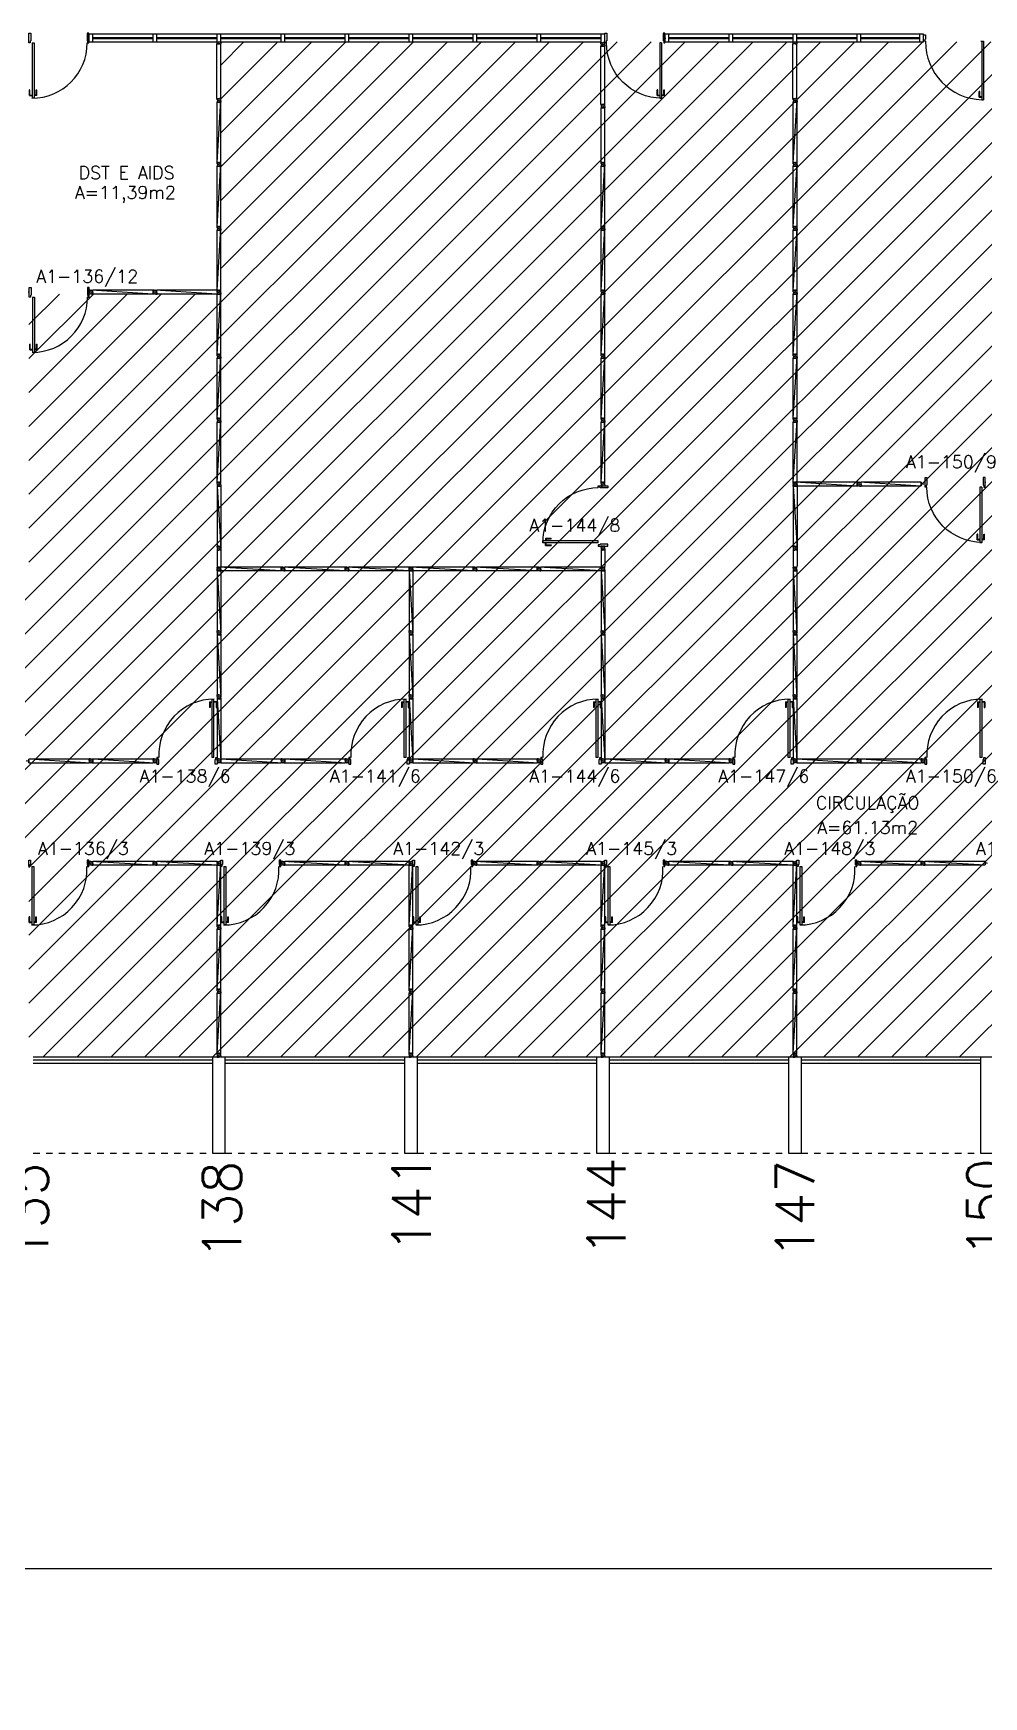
# Model space of a CAD drawing. Extents: x -31 to 207, y 425 to 518.
# Drawn here: x 117.39 to 132.24, y 427.33 to 453.33 of the extents above; entities that cross this region are included whole.
import ezdxf
from ezdxf.enums import TextEntityAlignment as Align

# ---------------------------------------------------------------- set-up
doc = ezdxf.new("R2010")
doc.units = 0
doc.header["$LTSCALE"] = 0.01
doc.header["$MEASUREMENT"] = 0
doc.header["$PDMODE"] = 34
doc.linetypes.add('HIDDEN2', pattern=[0.1875, 0.125, -0.0625])
doc.layers.get('0').update_dxf_attribs({"linetype": 'CONTINUOUS'})
doc.layers.get('DEFPOINTS').update_dxf_attribs({"linetype": 'CONTINUOUS'})
for name, color, linetype in [('AREA', 2, 'CONTINUOUS'), ('DIV', 2, 'CONTINUOUS'), ('ESQ', 1, 'CONTINUOUS'), ('ESTR', 3, 'CONTINUOUS'), ('HATCH VERMELHO', 10, 'CONTINUOUS'), ('NOPILAR1', 2, 'CONTINUOUS'), ('PROJ', 1, 'HIDDEN2'), ('TEXTO', 2, 'CONTINUOUS'), ('TEXTO-ENDEREÇO', 2, 'CONTINUOUS'), ('TEXTOCENTROCUSTO', 2, 'CONTINUOUS')]:
    doc.layers.add(name, color=color, linetype=linetype)
doc.styles.add('1', font='romans.shx')
doc.styles.add('NOPILAR', font='simplex.shx', dxfattribs={"height": 0.6})
doc.styles.add('UNB-100', font='simplex.shx', dxfattribs={"height": 0.2})
doc.styles.add('UNB-100-1', font='simplex.shx', dxfattribs={"height": 0.2})
doc.dimstyles.new('1-600', dxfattribs={"dimtxt": 1.1, "dimasz": 2.5, "dimexe": 2, "dimexo": 4, "dimgap": 0.2, "dimtad": 1, "dimdec": 0, "dimzin": 4, "dimdsep": 46, "dimlunit": 6, "dimtxsty": '1', "dimblk1": 'NONE', "dimblk2": 'NONE', "dimsah": 1, "dimcen": 0, "dimclrd": 2, "dimclre": 2, "dimclrt": 2, "dimadec": 0, "dimazin": 0, "dimtfac": 1, "dimtdec": 0, "dimtmove": 2, "dimatfit": 3, "dimldrblk": 'NONE', "dimfxl": 0, "dimtolj": 1, "dimtzin": 0, "dimarcsym": 0})

# ---------------------------------------------------------------- blocks, each defined once
blk = doc.blocks.new('PILAR-SLS')
blk.add_lwpolyline([(0.003, -72.501), (0.003, -74.001), (0.203, -74.001), (0.203, -72.501)], close=True)
blk = doc.blocks.new('PDV2D-SLS')
at = {"layer": 'DIV'}
for p, q in [((0.03, 0.05), (0.06, 0.05)), ((0.03, 0.035), (0.03, 0.05)), ((0.03, -0.035), (0.03, 0.035)), ((0.06, 0.05), (0.06, -0.02)), ((0.941, 0.05), (0.941, -0.02)), ((0.971, 0.05), (0.941, 0.05)), ((0.971, 0.035), (0.971, 0.05)), ((0.971, -0.035), (0.971, 0.035)), ((0.03, -0.05), (0.03, -0.035)), ((0.05, -0.05), (0.03, -0.05)), ((0.05, -0.02), (0.06, -0.02)), ((0.05, -0.02), (0.05, -0.05)), ((0.079, -0.05), (0.109, -0.05)), ((0.079, -0.05), (0.079, -0.965)), ((0.109, -0.05), (0.109, -0.965)), ((0.951, -0.02), (0.941, -0.02)), ((0.951, -0.02), (0.951, -0.05)), ((0.951, -0.05), (0.971, -0.05)), ((0.971, -0.05), (0.971, -0.035)), ((0.036, -0.925), (0.036, -0.835)), ((0.046, -0.835), (0.036, -0.835)), ((0.036, -0.925), (0.076, -0.925)), ((0.046, -0.915), (0.046, -0.835)), ((0.046, -0.915), (0.076, -0.915)), ((0.109, -0.965), (0.079, -0.965)), ((0.141, -0.915), (0.111, -0.915)), ((0.151, -0.925), (0.111, -0.925)), ((0.141, -0.915), (0.141, -0.835)), ((0.141, -0.835), (0.151, -0.835)), ((0.151, -0.925), (0.151, -0.835))]:
    blk.add_line(p, q, dxfattribs=at)
blk.add_arc((0.076, -0.1), 0.865, 270, 3.3214, dxfattribs=at)
blk = doc.blocks.new('DIVMT-SLS')
for p, q in [((-0.03, 0.03), (-0.03, 0.006)), ((-0.008, 0.03), (-0.03, 0.03)), ((-0.0185, 0.006), (-0.03, 0.006)), ((-0.0185, -0.006), (-0.0185, 0.006)), ((-0.008, 0.03), (-0.008, 0.02)), ((-0.008, 0.02), (0.008, 0.02)), ((-0.0051, 0), (0.0051, 0)), ((0.0051, 0), (-0.0051, 0)), ((-0.0051, 0), (0.0051, 0)), ((0.97, -0.03), (0, 0.03)), ((0, -0.0051), (0, 0.0051)), ((0, 0.0051), (0, -0.0051)), ((0.008, 0.03), (0.008, 0.02)), ((0.008, 0.03), (0.03, 0.03)), ((0.0205, 0.006), (0.03, 0.006)), ((0.0205, -0.006), (0.0205, 0.006)), ((0.0205, 0.006), (0.0205, -0.006)), ((0.0205, 0.006), (0.03, 0.006)), ((0.97, 0.03), (0.03, 0.03)), ((0.03, 0.006), (0.03, 0.03)), ((0.03, -0.03), (0.03, 0.03)), ((0.03, -0.005), (0.03, 0.005)), ((0.97, 0.03), (0.97, 0.009)), ((0.97, 0.009), (0.97, 0.027)), ((0.9795, 0.006), (0.97, 0.006)), ((0.97, -0.005), (0.97, 0.005)), ((0.9795, 0.006), (0.9795, -0.006)), ((1.0051, 0), (0.9949, 0)), ((1, 0.0051), (1, -0.0051)), ((-0.0185, -0.006), (-0.03, -0.006)), ((-0.03, -0.03), (-0.03, -0.006)), ((-0.008, -0.03), (-0.03, -0.03)), ((-0.008, -0.03), (-0.008, -0.02)), ((-0.008, -0.02), (0.008, -0.02)), ((0.008, -0.03), (0.008, -0.02)), ((0.008, -0.03), (0.03, -0.03)), ((0.0205, -0.006), (0.03, -0.006)), ((0.0205, -0.006), (0.03, -0.006)), ((0.03, -0.006), (0.03, -0.03)), ((0.97, -0.03), (0.03, -0.03)), ((0.9795, -0.006), (0.97, -0.006)), ((0.97, -0.009), (0.97, -0.027))]:
    blk.add_line(p, q)
blk = doc.blocks.new('A$C40560D69')
at = {"layer": 'DIV'}
for p, q in [((0, 0.038), (0, 0.06)), ((0.024, 0.06), (0, 0.06)), ((0, 0.038), (0.01, 0.038)), ((0, 0.022), (0, 0)), ((0, 0.022), (0.01, 0.022)), ((0, 0), (0.024, 0)), ((0.01, 0.022), (0.01, 0.038)), ((0.024, 0.051), (0.024, 0.06)), ((0.024, 0.051), (0.024, 0.06)), ((0.024, 0.051), (0.036, 0.051)), ((0.036, 0.051), (0.024, 0.051)), ((0.036, 0.012), (0.024, 0.012)), ((0.024, 0.012), (0.024, 0)), ((0.025, 0.03), (0.035, 0.03)), ((0.035, 0.03), (0.025, 0.03)), ((0.03, 0.025), (0.03, 0.035)), ((0.03, 0.035), (0.03, 0.025)), ((0.03, 0.025), (0.03, 0.035)), ((0.036, 0.051), (0.036, 0.06)), ((0.036, 0.051), (0.036, 0.06)), ((0.036, 0.06), (0.06, 0.06)), ((0.036, 0.012), (0.036, 0)), ((0.06, 0), (0.036, 0)), ((0.05, 0.022), (0.05, 0.038)), ((0.06, 0.038), (0.05, 0.038)), ((0.06, 0.022), (0.05, 0.022)), ((0.06, 0.038), (0.06, 0.06)), ((0.06, 0.022), (0.06, 0))]:
    blk.add_line(p, q, dxfattribs=at)
blk = doc.blocks.new('PDV1D-SLS')
at = {"layer": 'DIV'}
for p, q in [((0, 0), (-0.012, 0)), ((0, 0.06), (0, 0.075)), ((0, 0.075), (0.03, 0.075)), ((0, -0.06), (0, 0.06)), ((0.03, 0.075), (0.03, -0.045)), ((0.91, 0.075), (0.91, -0.045)), ((0.94, 0.075), (0.91, 0.075)), ((0.94, 0.06), (0.94, 0.075)), ((0.94, -0.06), (0.94, 0.06)), ((0, -0.075), (0, -0.06)), ((0.02, -0.075), (0, -0.075)), ((0.02, -0.045), (0.03, -0.045)), ((0.02, -0.045), (0.02, -0.075)), ((0.052, -0.075), (0.052, -0.94)), ((0.052, -0.075), (0.082, -0.075)), ((0.082, -0.075), (0.082, -0.94)), ((0.92, -0.045), (0.91, -0.045)), ((0.92, -0.045), (0.92, -0.075)), ((0.92, -0.075), (0.94, -0.075)), ((0.94, -0.075), (0.94, -0.06)), ((0.019, -0.81), (0.009, -0.81)), ((0.009, -0.9), (0.009, -0.81)), ((0.009, -0.9), (0.049, -0.9)), ((0.019, -0.89), (0.019, -0.81)), ((0.019, -0.89), (0.049, -0.89)), ((0.082, -0.94), (0.052, -0.94)), ((0.114, -0.89), (0.084, -0.89)), ((0.124, -0.9), (0.084, -0.9)), ((0.114, -0.81), (0.124, -0.81)), ((0.114, -0.89), (0.114, -0.81)), ((0.124, -0.9), (0.124, -0.81))]:
    blk.add_line(p, q, dxfattribs=at)
blk.add_arc((0.048, -0.075), 0.865, 270, 0, dxfattribs=at)
blk = doc.blocks.new('MTINI-SLS')
for p, q in [((-0.005, 0), (0.005, 0)), ((0, 0.001), (0, 0.02)), ((0.008, 0.02), (0, 0.02)), ((0, -0.005), (0, 0.005)), ((0, -0.02), (0, 0.001)), ((0.008, 0.03), (0.03, 0.03)), ((0.008, 0.03), (0.008, 0.02)), ((0.02, 0.006), (0.02, -0.006)), ((0.02, 0.006), (0.03, 0.006)), ((0.02, -0.004), (0.02, 0.004)), ((0.023, 0.006), (0.03, 0.006)), ((0.03, 0.006), (0.03, 0.03)), ((0, -0.02), (0.008, -0.02)), ((0.008, -0.03), (0.008, -0.02)), ((0.008, -0.03), (0.03, -0.03)), ((0.02, -0.006), (0.03, -0.006)), ((0.023, -0.006), (0.03, -0.006)), ((0.03, -0.006), (0.03, -0.03))]:
    blk.add_line(p, q)
blk = doc.blocks.new('PDV1E-SLS')
at = {"layer": 'DIV'}
for p, q in [((-0.9, 0.1), (-0.9, 0)), ((-0.9, 0.1), (-0.9, 0.1)), ((-0.9, 0.1), (-0.9, 0.1)), ((-0.9, -0.1), (-0.9, 0.1)), ((0, -0.1), (0, 0.1)), ((0, 0.1), (0, 0.1)), ((0, 0.1), (0, 0.1)), ((0, 0.1), (0, 0)), ((0, 0), (0, 0)), ((-0.9, 0), (-0.9, -0.1)), ((-0.9, 0), (-0.9, 0)), ((-0.9, -0.1), (-0.9, -0.1)), ((-0.9, -0.1), (-0.9, -0.1)), ((-0.1, -0.1), (-0.1, -0.9)), ((-0.1, -0.1), (-0.1, -0.9)), ((-0.1, -0.1), (-0.1, -0.1)), ((-0.1, -0.8), (-0.1, -0.8)), ((-0.1, -0.9), (-0.1, -0.8)), ((-0.1, -0.9), (-0.1, -0.8)), ((-0.1, -0.9), (-0.1, -0.9)), ((-0.1, -0.9), (-0.1, -0.9)), ((-0.1, -0.9), (-0.1, -0.9)), ((0, 0), (0, 0)), ((0, 0), (0, -0.1)), ((0, -0.1), (0, -0.1)), ((0, -0.1), (0, -0.1)), ((0, -0.8), (0, -0.8)), ((0, -0.9), (0, -0.8)), ((0, -0.9), (0, -0.8)), ((0, -0.9), (0, -0.9)), ((0, -0.9), (0, -0.9))]:
    blk.add_line(p, q, dxfattribs=at)
blk.add_arc((0, -0.1), 0.865, 180, 270, dxfattribs=at)
blk = doc.blocks.new('*D42')
at = {"color": 2, "linetype": 'ByBlock'}
for p, q in [((60.19, 431.827), (60.19, 427.327)), ((150.29, 431.827), (150.29, 427.327)), ((150.29, 429.327), (60.19, 429.327))]:
    blk.add_line(p, q, dxfattribs=at)
at = {"layer": 'DEFPOINTS', "color": 0, "linetype": 'ByBlock'}
for p in [(60.19, 435.827), (150.29, 435.827), (60.19, 429.327)]:
    blk.add_point(p, dxfattribs=at)
at = {"color": 2, "linetype": 'ByBlock', "insert": (105.24, 430.26), "char_height": 1.1, "attachment_point": 5, "style": '1'}
blk.add_mtext('\\A1;Biologia', dxfattribs=at)
blk = doc.blocks.new('_NONE')
at = {"color": 0, "linetype": 'ByBlock'}
blk.add_circle((0, 0), 0.25, dxfattribs=at)

msp = doc.modelspace()

# ---------------------------------------------------------------- hatches: boundary and pattern name
at = {"layer": 'HATCH VERMELHO'}
h = msp.add_hatch(dxfattribs=at)
h.set_pattern_fill('ANSI31', color=256, scale=3, style=0)
h.paths.add_polyline_path([(114.324, 444.928), (117.32, 444.928), (117.322, 449.254), (120.322, 449.254), (120.319, 453.197), (141.259, 453.198), (141.259, 444.928), (150.26, 444.928), (150.26, 437.327), (117.32, 437.327), (117.32, 440.387), (114.32, 440.384)])

# ---------------------------------------------------------------- linework, layer by layer
at = {"layer": 'DIV'}
for p, q in [((118.319, 453.317), (118.259, 453.317)), ((118.259, 453.317), (118.259, 453.198)), ((118.319, 453.317), (118.259, 453.317)), ((118.259, 453.317), (118.259, 453.198)), ((118.319, 453.197), (118.319, 453.317)), ((118.319, 453.197), (118.319, 453.317)), ((119.259, 453.317), (118.32, 453.317)), ((119.319, 453.317), (119.259, 453.317)), ((119.259, 453.317), (119.259, 453.198)), ((119.319, 453.317), (119.259, 453.317)), ((119.259, 453.317), (119.259, 453.198)), ((119.319, 453.197), (119.319, 453.317)), ((119.319, 453.197), (119.319, 453.317)), ((120.259, 453.317), (119.32, 453.317)), ((120.319, 453.317), (120.259, 453.317)), ((120.259, 453.317), (120.259, 453.198)), ((120.319, 453.317), (120.259, 453.317)), ((120.259, 453.317), (120.259, 453.198)), ((120.319, 453.197), (120.319, 453.317)), ((120.319, 453.197), (120.319, 453.317)), ((121.259, 453.317), (120.32, 453.317)), ((121.319, 453.317), (121.259, 453.317)), ((121.259, 453.317), (121.259, 453.198)), ((121.319, 453.317), (121.259, 453.317)), ((121.259, 453.317), (121.259, 453.198)), ((121.319, 453.197), (121.319, 453.317)), ((121.319, 453.197), (121.319, 453.317)), ((122.259, 453.317), (121.32, 453.317)), ((122.319, 453.317), (122.259, 453.317)), ((122.259, 453.317), (122.259, 453.198)), ((122.319, 453.317), (122.259, 453.317)), ((122.259, 453.317), (122.259, 453.198)), ((122.319, 453.197), (122.319, 453.317)), ((122.319, 453.197), (122.319, 453.317)), ((123.259, 453.317), (122.32, 453.317)), ((123.319, 453.317), (123.259, 453.317)), ((123.259, 453.317), (123.259, 453.198)), ((123.319, 453.317), (123.259, 453.317)), ((123.259, 453.317), (123.259, 453.198)), ((123.319, 453.197), (123.319, 453.317)), ((123.319, 453.197), (123.319, 453.317)), ((124.259, 453.317), (123.32, 453.317)), ((124.319, 453.317), (124.259, 453.317)), ((124.259, 453.317), (124.259, 453.198)), ((124.319, 453.317), (124.259, 453.317)), ((124.259, 453.317), (124.259, 453.198)), ((124.319, 453.197), (124.319, 453.317)), ((124.319, 453.197), (124.319, 453.317)), ((125.259, 453.317), (124.32, 453.317)), ((125.319, 453.317), (125.259, 453.317)), ((125.259, 453.317), (125.259, 453.198)), ((125.319, 453.317), (125.259, 453.317)), ((125.259, 453.317), (125.259, 453.198)), ((125.319, 453.197), (125.319, 453.317)), ((125.319, 453.197), (125.319, 453.317)), ((126.259, 453.317), (125.32, 453.317)), ((126.319, 453.317), (126.259, 453.317)), ((126.259, 453.317), (126.259, 453.198)), ((126.319, 453.317), (126.259, 453.317)), ((126.259, 453.317), (126.259, 453.198)), ((126.319, 453.197), (126.319, 453.317)), ((126.319, 453.197), (126.319, 453.317)), ((127.319, 453.317), (127.259, 453.317)), ((127.259, 453.317), (127.259, 453.198)), ((127.319, 453.317), (127.259, 453.317)), ((127.259, 453.317), (127.259, 453.198)), ((127.319, 453.197), (127.319, 453.317)), ((127.319, 453.197), (127.319, 453.317)), ((128.259, 453.317), (127.32, 453.317)), ((128.319, 453.317), (128.259, 453.317)), ((128.259, 453.317), (128.259, 453.198)), ((128.319, 453.317), (128.259, 453.317)), ((128.259, 453.317), (128.259, 453.198)), ((128.319, 453.197), (128.319, 453.317)), ((128.319, 453.197), (128.319, 453.317)), ((129.259, 453.317), (128.32, 453.317)), ((129.319, 453.317), (129.259, 453.317)), ((129.259, 453.317), (129.259, 453.198)), ((129.319, 453.317), (129.259, 453.317)), ((129.259, 453.317), (129.259, 453.198)), ((129.319, 453.197), (129.319, 453.317)), ((129.319, 453.197), (129.319, 453.317)), ((130.259, 453.317), (129.32, 453.317)), ((130.319, 453.317), (130.259, 453.317)), ((130.259, 453.317), (130.259, 453.198)), ((130.319, 453.317), (130.259, 453.317)), ((130.259, 453.317), (130.259, 453.198)), ((130.319, 453.197), (130.319, 453.317)), ((130.319, 453.197), (130.319, 453.317)), ((131.238, 453.317), (130.32, 453.317)), ((131.298, 453.317), (131.238, 453.317)), ((131.238, 453.317), (131.238, 453.198)), ((131.298, 453.317), (131.238, 453.317)), ((131.238, 453.317), (131.238, 453.198)), ((131.298, 453.197), (131.298, 453.317)), ((131.298, 453.197), (131.298, 453.317)), ((131.298, 453.293), (131.298, 453.308)), ((131.298, 453.308), (131.328, 453.308)), ((131.298, 453.223), (131.298, 453.293)), ((131.328, 453.308), (131.328, 453.238)), ((118.259, 453.197), (118.319, 453.197)), ((118.259, 453.197), (118.319, 453.197)), ((118.259, 453.197), (118.319, 453.197)), ((118.319, 453.251), (119.259, 453.251)), ((118.319, 453.197), (119.259, 453.197)), ((119.259, 453.263), (118.32, 453.263)), ((119.259, 453.197), (119.319, 453.197)), ((119.259, 453.197), (119.319, 453.197)), ((119.259, 453.197), (119.319, 453.197)), ((119.319, 453.251), (120.259, 453.251)), ((119.319, 453.197), (120.259, 453.197)), ((120.259, 453.263), (119.32, 453.263)), ((120.259, 453.197), (120.319, 453.197)), ((120.259, 453.197), (120.319, 453.197)), ((120.259, 453.197), (120.319, 453.197)), ((120.259, 453.167), (120.319, 453.167)), ((120.259, 452.314), (120.259, 453.167)), ((120.283, 453.177), (120.283, 453.167)), ((120.295, 453.177), (120.283, 453.177)), ((120.284, 453.167), (120.294, 453.167)), ((120.295, 453.177), (120.295, 453.167)), ((120.319, 453.251), (121.259, 453.251)), ((120.319, 453.197), (121.259, 453.197)), ((120.319, 452.314), (120.319, 453.167)), ((121.259, 453.263), (120.32, 453.263)), ((121.259, 453.197), (121.319, 453.197)), ((121.259, 453.197), (121.319, 453.197)), ((121.259, 453.197), (121.319, 453.197)), ((121.319, 453.251), (122.259, 453.251)), ((121.319, 453.197), (122.259, 453.197)), ((122.259, 453.263), (121.32, 453.263)), ((122.259, 453.197), (122.319, 453.197)), ((122.259, 453.197), (122.319, 453.197)), ((122.259, 453.197), (122.319, 453.197)), ((122.319, 453.251), (123.259, 453.251)), ((122.319, 453.197), (123.259, 453.197)), ((123.259, 453.263), (122.32, 453.263)), ((123.259, 453.197), (123.319, 453.197)), ((123.259, 453.197), (123.319, 453.197)), ((123.259, 453.197), (123.319, 453.197)), ((123.319, 453.251), (124.259, 453.251)), ((123.319, 453.197), (124.259, 453.197)), ((124.259, 453.263), (123.32, 453.263)), ((124.259, 453.197), (124.319, 453.197)), ((124.259, 453.197), (124.319, 453.197)), ((124.259, 453.197), (124.319, 453.197)), ((124.319, 453.251), (125.259, 453.251)), ((124.319, 453.197), (125.259, 453.197)), ((125.259, 453.263), (124.32, 453.263)), ((125.259, 453.197), (125.319, 453.197)), ((125.259, 453.197), (125.319, 453.197)), ((125.259, 453.197), (125.319, 453.197)), ((125.319, 453.251), (126.259, 453.251)), ((125.319, 453.197), (126.259, 453.197)), ((126.259, 453.263), (125.32, 453.263)), ((126.256, 453.131), (126.316, 453.131)), ((126.257, 453.161), (126.317, 453.161)), ((126.257, 453.161), (126.317, 453.161)), ((126.257, 453.161), (126.317, 453.161)), ((126.259, 453.189), (126.283, 453.189)), ((126.259, 453.167), (126.259, 453.189)), ((126.259, 453.167), (126.269, 453.167)), ((126.259, 453.151), (126.259, 453.129)), ((126.259, 453.151), (126.269, 453.151)), ((126.259, 453.129), (126.319, 453.129)), ((126.283, 453.129), (126.259, 453.129)), ((126.259, 452.225), (126.259, 453.129)), ((126.269, 453.167), (126.269, 453.151)), ((126.28, 453.141), (126.28, 453.131)), ((126.292, 453.141), (126.28, 453.141)), ((126.281, 453.131), (126.291, 453.131)), ((126.283, 453.178), (126.283, 453.189)), ((126.283, 453.178), (126.295, 453.178)), ((126.283, 453.139), (126.283, 453.129)), ((126.295, 453.139), (126.283, 453.139)), ((126.283, 453.139), (126.283, 453.129)), ((126.283, 453.139), (126.295, 453.139)), ((126.295, 453.159), (126.284, 453.159)), ((126.284, 453.159), (126.295, 453.159)), ((126.284, 453.129), (126.294, 453.129)), ((126.289, 453.165), (126.289, 453.154)), ((126.289, 453.154), (126.289, 453.165)), ((126.289, 453.165), (126.289, 453.154)), ((126.292, 453.141), (126.292, 453.131)), ((126.319, 453.189), (126.295, 453.189)), ((126.295, 453.178), (126.295, 453.189)), ((126.295, 453.139), (126.295, 453.129)), ((126.295, 453.139), (126.295, 453.129)), ((126.295, 453.129), (126.319, 453.129)), ((126.309, 453.167), (126.309, 453.151)), ((126.319, 453.167), (126.309, 453.167)), ((126.319, 453.151), (126.309, 453.151)), ((126.319, 453.167), (126.319, 453.189)), ((126.319, 453.151), (126.319, 453.129)), ((126.319, 452.225), (126.319, 453.129)), ((127.259, 453.197), (127.319, 453.197)), ((127.259, 453.197), (127.319, 453.197)), ((127.259, 453.197), (127.319, 453.197)), ((127.319, 453.251), (128.259, 453.251)), ((127.319, 453.197), (128.259, 453.197)), ((128.259, 453.263), (127.32, 453.263)), ((128.259, 453.197), (128.319, 453.197)), ((128.259, 453.197), (128.319, 453.197)), ((128.259, 453.197), (128.319, 453.197)), ((128.319, 453.251), (129.259, 453.251)), ((128.319, 453.197), (129.259, 453.197)), ((129.259, 453.263), (128.32, 453.263)), ((129.259, 453.197), (129.319, 453.197)), ((129.259, 453.197), (129.319, 453.197)), ((129.259, 453.197), (129.319, 453.197)), ((129.259, 452.314), (129.259, 453.167)), ((129.319, 453.251), (130.259, 453.251)), ((129.319, 453.197), (130.259, 453.197)), ((129.319, 452.314), (129.319, 453.167)), ((130.259, 453.263), (129.32, 453.263)), ((130.259, 453.197), (130.319, 453.197)), ((130.259, 453.197), (130.319, 453.197)), ((130.259, 453.197), (130.319, 453.197)), ((130.319, 453.251), (131.238, 453.251)), ((130.319, 453.197), (131.238, 453.197)), ((131.238, 453.263), (130.32, 453.263)), ((131.238, 453.197), (131.298, 453.197)), ((131.238, 453.197), (131.298, 453.197)), ((131.238, 453.197), (131.298, 453.197)), ((131.298, 453.208), (131.298, 453.223)), ((131.318, 453.208), (131.298, 453.208)), ((131.318, 453.238), (131.318, 453.208)), ((131.318, 453.238), (131.328, 453.238)), ((132.192, 453.207), (132.238, 453.207)), ((132.208, 453.207), (132.208, 452.293)), ((132.238, 453.207), (132.238, 452.293)), ((132.176, 452.423), (132.166, 452.423)), ((132.166, 452.333), (132.166, 452.423)), ((132.166, 452.333), (132.206, 452.333)), ((132.176, 452.343), (132.176, 452.423)), ((132.176, 452.343), (132.206, 452.343)), ((132.208, 452.293), (132.238, 452.293)), ((126.262, 452.225), (126.286, 452.225)), ((126.262, 452.203), (126.262, 452.225)), ((126.262, 452.203), (126.272, 452.203)), ((126.262, 452.187), (126.262, 452.165)), ((126.262, 452.187), (126.272, 452.187)), ((126.262, 452.165), (126.322, 452.165)), ((126.286, 452.165), (126.262, 452.165)), ((126.262, 451.314), (126.262, 452.165)), ((126.272, 452.203), (126.272, 452.187)), ((126.286, 452.214), (126.286, 452.225)), ((126.286, 452.214), (126.298, 452.214)), ((126.286, 452.175), (126.286, 452.165)), ((126.298, 452.175), (126.286, 452.175)), ((126.286, 452.175), (126.286, 452.165)), ((126.286, 452.175), (126.298, 452.175)), ((126.297, 452.195), (126.287, 452.195)), ((126.287, 452.195), (126.297, 452.195)), ((126.287, 452.165), (126.297, 452.165)), ((126.292, 452.2), (126.292, 452.19)), ((126.292, 452.19), (126.292, 452.2)), ((126.292, 452.2), (126.292, 452.19)), ((126.322, 452.225), (126.298, 452.225)), ((126.298, 452.214), (126.298, 452.225)), ((126.298, 452.175), (126.298, 452.165)), ((126.298, 452.175), (126.298, 452.165)), ((126.298, 452.165), (126.322, 452.165)), ((126.312, 452.203), (126.312, 452.187)), ((126.322, 452.203), (126.312, 452.203)), ((126.322, 452.187), (126.312, 452.187)), ((126.322, 452.203), (126.322, 452.225)), ((126.322, 452.187), (126.322, 452.165)), ((126.322, 451.314), (126.322, 452.165)), ((126.283, 451.314), (126.265, 451.314)), ((126.286, 451.304), (126.286, 451.314)), ((126.298, 451.304), (126.286, 451.304)), ((126.287, 451.314), (126.297, 451.314)), ((126.297, 451.284), (126.287, 451.284)), ((126.292, 451.279), (126.292, 451.289)), ((126.298, 451.304), (126.298, 451.314)), ((126.322, 451.314), (126.301, 451.314)), ((126.301, 451.314), (126.319, 451.314)), ((120.284, 446.314), (120.26, 446.314)), ((120.26, 446.292), (120.26, 446.314)), ((120.26, 446.314), (120.32, 446.314)), ((120.26, 446.314), (120.32, 446.314)), ((120.26, 446.292), (120.27, 446.292)), ((120.26, 446.276), (120.27, 446.276)), ((120.26, 446.276), (120.26, 446.254)), ((120.26, 446.254), (120.284, 446.254)), ((120.281, 446.314), (120.263, 446.314)), ((120.27, 446.276), (120.27, 446.292)), ((120.284, 446.304), (120.284, 446.314)), ((120.284, 446.304), (120.284, 446.314)), ((120.284, 446.304), (120.284, 446.314)), ((120.284, 446.304), (120.296, 446.304)), ((120.296, 446.304), (120.284, 446.304)), ((120.296, 446.304), (120.284, 446.304)), ((120.284, 446.284), (120.295, 446.284)), ((120.295, 446.284), (120.284, 446.284)), ((120.295, 446.284), (120.284, 446.284)), ((120.284, 446.265), (120.284, 446.254)), ((120.284, 446.265), (120.296, 446.265)), ((120.285, 446.314), (120.295, 446.314)), ((120.285, 446.314), (120.295, 446.314)), ((120.29, 446.279), (120.29, 446.289)), ((120.29, 446.289), (120.29, 446.279)), ((120.29, 446.279), (120.29, 446.289)), ((120.29, 446.279), (120.29, 446.289)), ((120.296, 446.314), (120.32, 446.314)), ((120.296, 446.304), (120.296, 446.314)), ((120.296, 446.304), (120.296, 446.314)), ((120.296, 446.304), (120.296, 446.314)), ((120.296, 446.265), (120.296, 446.254)), ((120.32, 446.254), (120.296, 446.254)), ((120.32, 446.314), (120.299, 446.314)), ((120.299, 446.314), (120.317, 446.314)), ((120.32, 446.292), (120.31, 446.292)), ((120.31, 446.276), (120.31, 446.292)), ((120.32, 446.276), (120.31, 446.276)), ((120.32, 446.292), (120.32, 446.314)), ((120.32, 446.276), (120.32, 446.254)), ((126.284, 446.314), (126.26, 446.314)), ((126.26, 446.292), (126.26, 446.314)), ((126.26, 446.314), (126.32, 446.314)), ((126.26, 446.314), (126.32, 446.314)), ((126.26, 446.292), (126.27, 446.292)), ((126.26, 446.276), (126.27, 446.276)), ((126.26, 446.276), (126.26, 446.254)), ((126.26, 446.254), (126.284, 446.254)), ((126.281, 446.314), (126.263, 446.314)), ((126.27, 446.276), (126.27, 446.292)), ((126.284, 446.304), (126.284, 446.314)), ((126.284, 446.304), (126.284, 446.314)), ((126.284, 446.304), (126.284, 446.314)), ((126.284, 446.304), (126.296, 446.304)), ((126.296, 446.304), (126.284, 446.304)), ((126.296, 446.304), (126.284, 446.304)), ((126.284, 446.284), (126.295, 446.284)), ((126.295, 446.284), (126.284, 446.284)), ((126.295, 446.284), (126.284, 446.284)), ((126.284, 446.265), (126.284, 446.254)), ((126.284, 446.265), (126.296, 446.265)), ((126.285, 446.314), (126.295, 446.314)), ((126.285, 446.314), (126.295, 446.314)), ((126.29, 446.279), (126.29, 446.289)), ((126.29, 446.289), (126.29, 446.279)), ((126.29, 446.279), (126.29, 446.289)), ((126.29, 446.279), (126.29, 446.289)), ((126.296, 446.314), (126.32, 446.314)), ((126.296, 446.304), (126.296, 446.314)), ((126.296, 446.304), (126.296, 446.314)), ((126.296, 446.304), (126.296, 446.314)), ((126.296, 446.265), (126.296, 446.254)), ((126.32, 446.254), (126.296, 446.254)), ((126.32, 446.314), (126.299, 446.314)), ((126.299, 446.314), (126.317, 446.314)), ((126.32, 446.292), (126.31, 446.292)), ((126.31, 446.276), (126.31, 446.292)), ((126.32, 446.276), (126.31, 446.276)), ((126.32, 446.292), (126.32, 446.314)), ((126.32, 446.276), (126.32, 446.254)), ((129.284, 446.314), (129.26, 446.314)), ((129.26, 446.292), (129.26, 446.314)), ((129.26, 446.314), (129.32, 446.314)), ((129.26, 446.314), (129.32, 446.314)), ((129.26, 446.292), (129.27, 446.292)), ((129.26, 446.276), (129.27, 446.276)), ((129.26, 446.276), (129.26, 446.254)), ((129.26, 446.254), (129.284, 446.254)), ((129.281, 446.314), (129.263, 446.314)), ((129.27, 446.276), (129.27, 446.292)), ((129.284, 446.304), (129.284, 446.314)), ((129.284, 446.304), (129.284, 446.314)), ((129.284, 446.304), (129.284, 446.314)), ((129.284, 446.304), (129.296, 446.304)), ((129.296, 446.304), (129.284, 446.304)), ((129.296, 446.304), (129.284, 446.304)), ((129.284, 446.284), (129.295, 446.284)), ((129.295, 446.284), (129.284, 446.284)), ((129.295, 446.284), (129.284, 446.284)), ((129.284, 446.265), (129.284, 446.254)), ((129.284, 446.265), (129.296, 446.265)), ((129.285, 446.314), (129.295, 446.314)), ((129.285, 446.314), (129.295, 446.314)), ((129.29, 446.279), (129.29, 446.289)), ((129.29, 446.289), (129.29, 446.279)), ((129.29, 446.279), (129.29, 446.289)), ((129.29, 446.279), (129.29, 446.289)), ((129.296, 446.314), (129.32, 446.314)), ((129.296, 446.304), (129.296, 446.314)), ((129.296, 446.304), (129.296, 446.314)), ((129.296, 446.304), (129.296, 446.314)), ((129.296, 446.265), (129.296, 446.254)), ((129.32, 446.254), (129.296, 446.254)), ((129.32, 446.314), (129.299, 446.314)), ((129.299, 446.314), (129.317, 446.314)), ((129.32, 446.292), (129.31, 446.292)), ((129.31, 446.276), (129.31, 446.292)), ((129.32, 446.276), (129.31, 446.276)), ((129.32, 446.292), (129.32, 446.314)), ((129.32, 446.276), (129.32, 446.254)), ((120.262, 445.256), (120.262, 444.994)), ((120.322, 445.256), (120.322, 444.994)), ((126.284, 445.314), (126.26, 445.314)), ((126.26, 445.292), (126.26, 445.314)), ((126.26, 445.314), (126.32, 445.314)), ((126.26, 445.314), (126.32, 445.314)), ((126.26, 445.292), (126.27, 445.292)), ((126.26, 445.276), (126.27, 445.276)), ((126.26, 445.276), (126.26, 445.254)), ((126.26, 445.254), (126.284, 445.254)), ((126.262, 445.256), (126.262, 444.994)), ((126.281, 445.314), (126.263, 445.314)), ((126.27, 445.276), (126.27, 445.292)), ((126.284, 445.304), (126.284, 445.314)), ((126.284, 445.304), (126.284, 445.314)), ((126.284, 445.304), (126.284, 445.314)), ((126.284, 445.304), (126.296, 445.304)), ((126.296, 445.304), (126.284, 445.304)), ((126.296, 445.304), (126.284, 445.304)), ((126.284, 445.284), (126.295, 445.284)), ((126.295, 445.284), (126.284, 445.284)), ((126.295, 445.284), (126.284, 445.284)), ((126.284, 445.265), (126.284, 445.254)), ((126.284, 445.265), (126.296, 445.265)), ((126.285, 445.314), (126.295, 445.314)), ((126.285, 445.314), (126.295, 445.314)), ((126.29, 445.279), (126.29, 445.289)), ((126.29, 445.289), (126.29, 445.279)), ((126.29, 445.279), (126.29, 445.289)), ((126.29, 445.279), (126.29, 445.289)), ((126.296, 445.314), (126.32, 445.314)), ((126.296, 445.304), (126.296, 445.314)), ((126.296, 445.304), (126.296, 445.314)), ((126.296, 445.304), (126.296, 445.314)), ((126.296, 445.265), (126.296, 445.254)), ((126.32, 445.254), (126.296, 445.254)), ((126.32, 445.314), (126.299, 445.314)), ((126.299, 445.314), (126.317, 445.314)), ((126.32, 445.292), (126.31, 445.292)), ((126.31, 445.276), (126.31, 445.292)), ((126.32, 445.276), (126.31, 445.276)), ((126.32, 445.292), (126.32, 445.314)), ((126.32, 445.276), (126.32, 445.254)), ((126.322, 445.256), (126.322, 444.994)), ((129.262, 445.256), (129.262, 444.994)), ((129.322, 445.256), (129.322, 444.994)), ((120.26, 444.988), (120.32, 444.988)), ((120.26, 444.966), (120.26, 444.988)), ((120.284, 444.988), (120.26, 444.988)), ((120.26, 444.988), (120.32, 444.988)), ((120.26, 444.966), (120.27, 444.966)), ((120.281, 444.988), (120.263, 444.988)), ((120.27, 444.95), (120.27, 444.966)), ((120.284, 444.979), (120.284, 444.988)), ((120.284, 444.979), (120.284, 444.988)), ((120.284, 444.979), (120.284, 444.988)), ((120.296, 444.979), (120.284, 444.979)), ((120.284, 444.979), (120.296, 444.979)), ((120.296, 444.979), (120.284, 444.979)), ((120.295, 444.958), (120.284, 444.958)), ((120.284, 444.958), (120.295, 444.958)), ((120.295, 444.958), (120.284, 444.958)), ((120.295, 444.958), (120.284, 444.958)), ((120.285, 444.988), (120.295, 444.988)), ((120.285, 444.988), (120.295, 444.988)), ((120.29, 444.953), (120.29, 444.964)), ((120.29, 444.964), (120.29, 444.953)), ((120.29, 444.953), (120.29, 444.964)), ((120.29, 444.964), (120.29, 444.953)), ((120.29, 444.953), (120.29, 444.964)), ((120.296, 444.979), (120.296, 444.988)), ((120.296, 444.979), (120.296, 444.988)), ((120.296, 444.988), (120.32, 444.988)), ((120.296, 444.979), (120.296, 444.988)), ((120.299, 444.988), (120.317, 444.988)), ((120.32, 444.988), (120.299, 444.988)), ((120.31, 444.95), (120.31, 444.966)), ((120.32, 444.966), (120.31, 444.966)), ((120.32, 444.966), (120.32, 444.988)), ((123.26, 444.988), (123.32, 444.988)), ((123.284, 444.988), (123.26, 444.988)), ((123.26, 444.988), (123.32, 444.988)), ((123.26, 444.966), (123.26, 444.988)), ((123.26, 444.966), (123.27, 444.966)), ((123.281, 444.988), (123.263, 444.988)), ((123.27, 444.95), (123.27, 444.966)), ((123.284, 444.979), (123.284, 444.988)), ((123.284, 444.979), (123.284, 444.988)), ((123.284, 444.979), (123.284, 444.988)), ((123.296, 444.979), (123.284, 444.979)), ((123.284, 444.979), (123.296, 444.979)), ((123.296, 444.979), (123.284, 444.979)), ((123.295, 444.958), (123.284, 444.958)), ((123.284, 444.958), (123.295, 444.958)), ((123.295, 444.958), (123.284, 444.958)), ((123.295, 444.958), (123.284, 444.958)), ((123.285, 444.988), (123.295, 444.988)), ((123.285, 444.988), (123.295, 444.988)), ((123.29, 444.953), (123.29, 444.964)), ((123.29, 444.964), (123.29, 444.953)), ((123.29, 444.953), (123.29, 444.964)), ((123.29, 444.964), (123.29, 444.953)), ((123.29, 444.953), (123.29, 444.964)), ((123.296, 444.979), (123.296, 444.988)), ((123.296, 444.979), (123.296, 444.988)), ((123.296, 444.988), (123.32, 444.988)), ((123.296, 444.979), (123.296, 444.988)), ((123.299, 444.988), (123.317, 444.988)), ((123.32, 444.988), (123.299, 444.988)), ((123.31, 444.95), (123.31, 444.966)), ((123.32, 444.966), (123.31, 444.966)), ((123.32, 444.966), (123.32, 444.988)), ((126.26, 444.988), (126.32, 444.988)), ((126.26, 444.966), (126.26, 444.988)), ((126.284, 444.988), (126.26, 444.988)), ((126.26, 444.988), (126.32, 444.988)), ((126.26, 444.966), (126.27, 444.966)), ((126.281, 444.988), (126.263, 444.988)), ((126.27, 444.95), (126.27, 444.966)), ((126.284, 444.979), (126.284, 444.988)), ((126.284, 444.979), (126.284, 444.988)), ((126.284, 444.979), (126.284, 444.988)), ((126.296, 444.979), (126.284, 444.979)), ((126.284, 444.979), (126.296, 444.979)), ((126.296, 444.979), (126.284, 444.979)), ((126.295, 444.958), (126.284, 444.958)), ((126.284, 444.958), (126.295, 444.958)), ((126.295, 444.958), (126.284, 444.958)), ((126.295, 444.958), (126.284, 444.958)), ((126.285, 444.988), (126.295, 444.988)), ((126.285, 444.988), (126.295, 444.988)), ((126.29, 444.953), (126.29, 444.964)), ((126.29, 444.964), (126.29, 444.953)), ((126.29, 444.953), (126.29, 444.964)), ((126.29, 444.964), (126.29, 444.953)), ((126.29, 444.953), (126.29, 444.964)), ((126.296, 444.979), (126.296, 444.988)), ((126.296, 444.979), (126.296, 444.988)), ((126.296, 444.988), (126.32, 444.988)), ((126.296, 444.979), (126.296, 444.988)), ((126.299, 444.988), (126.317, 444.988)), ((126.32, 444.988), (126.299, 444.988)), ((126.31, 444.95), (126.31, 444.966)), ((126.32, 444.966), (126.31, 444.966)), ((126.32, 444.966), (126.32, 444.988)), ((129.26, 444.988), (129.32, 444.988)), ((129.26, 444.966), (129.26, 444.988)), ((129.284, 444.988), (129.26, 444.988)), ((129.26, 444.988), (129.32, 444.988)), ((129.26, 444.966), (129.27, 444.966)), ((129.281, 444.988), (129.263, 444.988)), ((129.27, 444.95), (129.27, 444.966)), ((129.284, 444.979), (129.284, 444.988)), ((129.284, 444.979), (129.284, 444.988)), ((129.284, 444.979), (129.284, 444.988)), ((129.296, 444.979), (129.284, 444.979)), ((129.284, 444.979), (129.296, 444.979)), ((129.296, 444.979), (129.284, 444.979)), ((129.295, 444.958), (129.284, 444.958)), ((129.284, 444.958), (129.295, 444.958)), ((129.295, 444.958), (129.284, 444.958)), ((129.295, 444.958), (129.284, 444.958)), ((129.285, 444.988), (129.295, 444.988)), ((129.285, 444.988), (129.295, 444.988)), ((129.29, 444.953), (129.29, 444.964)), ((129.29, 444.964), (129.29, 444.953)), ((129.29, 444.953), (129.29, 444.964)), ((129.29, 444.964), (129.29, 444.953)), ((129.29, 444.953), (129.29, 444.964)), ((129.296, 444.979), (129.296, 444.988)), ((129.296, 444.979), (129.296, 444.988)), ((129.296, 444.988), (129.32, 444.988)), ((129.296, 444.979), (129.296, 444.988)), ((129.299, 444.988), (129.317, 444.988)), ((129.32, 444.988), (129.299, 444.988)), ((129.31, 444.95), (129.31, 444.966)), ((129.32, 444.966), (129.31, 444.966)), ((129.32, 444.966), (129.32, 444.988)), ((120.26, 444.95), (120.26, 444.928)), ((120.26, 444.95), (120.27, 444.95)), ((120.26, 444.928), (120.284, 444.928)), ((120.26, 444.928), (120.32, 444.928)), ((120.281, 444.928), (120.263, 444.928)), ((120.284, 444.94), (120.296, 444.94)), ((120.284, 444.94), (120.284, 444.928)), ((120.284, 444.938), (120.284, 444.928)), ((120.296, 444.938), (120.284, 444.938)), ((120.285, 444.928), (120.295, 444.928)), ((120.296, 444.94), (120.296, 444.928)), ((120.296, 444.938), (120.296, 444.928)), ((120.32, 444.928), (120.296, 444.928)), ((120.32, 444.928), (120.299, 444.928)), ((120.299, 444.928), (120.317, 444.928)), ((120.32, 444.95), (120.31, 444.95)), ((120.32, 444.95), (120.32, 444.928)), ((123.26, 444.95), (123.27, 444.95)), ((123.26, 444.95), (123.26, 444.928)), ((123.26, 444.928), (123.284, 444.928)), ((123.26, 444.928), (123.32, 444.928)), ((123.281, 444.928), (123.263, 444.928)), ((123.284, 444.94), (123.296, 444.94)), ((123.284, 444.94), (123.284, 444.928)), ((123.284, 444.938), (123.284, 444.928)), ((123.296, 444.938), (123.284, 444.938)), ((123.285, 444.928), (123.295, 444.928)), ((123.296, 444.94), (123.296, 444.928)), ((123.296, 444.938), (123.296, 444.928)), ((123.32, 444.928), (123.296, 444.928)), ((123.32, 444.928), (123.299, 444.928)), ((123.299, 444.928), (123.317, 444.928)), ((123.32, 444.95), (123.31, 444.95)), ((123.32, 444.95), (123.32, 444.928)), ((126.26, 444.95), (126.26, 444.928)), ((126.26, 444.95), (126.27, 444.95)), ((126.26, 444.928), (126.284, 444.928)), ((126.26, 444.928), (126.32, 444.928)), ((126.281, 444.928), (126.263, 444.928)), ((126.284, 444.94), (126.296, 444.94)), ((126.284, 444.94), (126.284, 444.928)), ((126.284, 444.938), (126.284, 444.928)), ((126.296, 444.938), (126.284, 444.938)), ((126.285, 444.928), (126.295, 444.928)), ((126.296, 444.94), (126.296, 444.928)), ((126.296, 444.938), (126.296, 444.928)), ((126.32, 444.928), (126.296, 444.928)), ((126.32, 444.928), (126.299, 444.928)), ((126.299, 444.928), (126.317, 444.928)), ((126.32, 444.95), (126.31, 444.95)), ((126.32, 444.95), (126.32, 444.928)), ((129.26, 444.95), (129.26, 444.928)), ((129.26, 444.95), (129.27, 444.95)), ((129.26, 444.928), (129.284, 444.928)), ((129.26, 444.928), (129.32, 444.928)), ((129.281, 444.928), (129.263, 444.928)), ((129.284, 444.94), (129.296, 444.94)), ((129.284, 444.94), (129.284, 444.928)), ((129.284, 444.938), (129.284, 444.928)), ((129.296, 444.938), (129.284, 444.938)), ((129.285, 444.928), (129.295, 444.928)), ((129.296, 444.94), (129.296, 444.928)), ((129.296, 444.938), (129.296, 444.928)), ((129.32, 444.928), (129.296, 444.928)), ((129.32, 444.928), (129.299, 444.928)), ((129.299, 444.928), (129.317, 444.928)), ((129.32, 444.95), (129.31, 444.95)), ((129.32, 444.95), (129.32, 444.928))]:
    msp.add_line(p, q, dxfattribs=at)
msp.add_arc((132.236, 453.198), 0.905, 179.4214, 268.4394, dxfattribs=at)
at = {"layer": 'ESQ'}
for p, q in [((120.19, 437.327), (117.39, 437.327)), ((120.19, 437.277), (117.39, 437.277)), ((120.19, 437.227), (117.39, 437.227)), ((123.19, 437.327), (120.39, 437.327)), ((123.19, 437.277), (120.39, 437.277)), ((123.19, 437.227), (120.39, 437.227)), ((126.19, 437.327), (123.39, 437.327)), ((126.19, 437.277), (123.39, 437.277)), ((126.19, 437.227), (123.39, 437.227)), ((129.19, 437.327), (126.39, 437.327)), ((129.19, 437.277), (126.39, 437.277)), ((129.19, 437.227), (126.39, 437.227)), ((132.19, 437.327), (129.39, 437.327)), ((132.19, 437.277), (129.39, 437.277)), ((132.19, 437.227), (129.39, 437.227))]:
    msp.add_line(p, q, dxfattribs=at)
at = {"layer": 'PROJ'}
for p, q in [((117.39, 435.827), (120.19, 435.827)), ((120.39, 435.827), (123.19, 435.827)), ((123.39, 435.827), (126.19, 435.827)), ((126.39, 435.827), (129.19, 435.827)), ((129.39, 435.827), (132.19, 435.827))]:
    msp.add_line(p, q, dxfattribs=at)

# ---------------------------------------------------------------- block references
at = {"layer": 'DIV'}
for name, p in [('PDV1D-SLS', (117.319, 453.257)), ('PDV1D-SLS', (117.324, 449.284)), ('DIVMT-SLS', (118.292, 449.284)), ('DIVMT-SLS', (119.292, 449.284)), ('DIVMT-SLS', (129.292, 446.284)), ('DIVMT-SLS', (130.292, 446.284)), ('DIVMT-SLS', (120.29, 444.958)), ('DIVMT-SLS', (121.29, 444.958)), ('DIVMT-SLS', (122.29, 444.958)), ('DIVMT-SLS', (123.29, 444.958)), ('DIVMT-SLS', (124.29, 444.958)), ('DIVMT-SLS', (125.29, 444.958)), ('PDV2D-SLS', (117.288, 440.357)), ('DIVMT-SLS', (118.29, 440.357)), ('DIVMT-SLS', (119.29, 440.357)), ('PDV2D-SLS', (120.288, 440.357)), ('DIVMT-SLS', (121.29, 440.357)), ('DIVMT-SLS', (122.29, 440.357)), ('PDV2D-SLS', (123.288, 440.357)), ('DIVMT-SLS', (124.29, 440.357)), ('DIVMT-SLS', (125.29, 440.357)), ('PDV2D-SLS', (126.288, 440.357)), ('DIVMT-SLS', (127.29, 440.357)), ('DIVMT-SLS', (128.29, 440.357)), ('PDV2D-SLS', (129.288, 440.357)), ('DIVMT-SLS', (130.29, 440.357)), ('DIVMT-SLS', (131.29, 440.357)), ('A$C40560D69', (120.26, 437.327)), ('A$C40560D69', (123.26, 437.327)), ('A$C40560D69', (126.26, 437.327)), ('A$C40560D69', (129.26, 437.327))]:
    msp.add_blockref(name, p, dxfattribs=at)
at = {"layer": 'DIV', "xscale": -1}
for p in [(127.259, 453.257), (132.262, 446.314)]:
    msp.add_blockref('PDV1D-SLS', p, dxfattribs=at)
at = {"layer": 'DIV'}
for name, p, rotation in [('MTINI-SLS', (120.289, 453.197), 270), ('MTINI-SLS', (126.287, 453.161), 270), ('MTINI-SLS', (129.289, 453.197), 270), ('DIVMT-SLS', (120.292, 452.284), 270), ('DIVMT-SLS', (129.292, 452.284), 270), ('DIVMT-SLS', (120.292, 451.284), 270), ('DIVMT-SLS', (126.292, 451.284), 270), ('DIVMT-SLS', (129.292, 451.284), 270), ('DIVMT-SLS', (120.292, 450.284), 270), ('DIVMT-SLS', (126.292, 450.284), 270), ('DIVMT-SLS', (129.292, 450.284), 270), ('DIVMT-SLS', (120.292, 449.284), 270), ('DIVMT-SLS', (126.292, 449.284), 270), ('DIVMT-SLS', (129.292, 449.284), 270), ('DIVMT-SLS', (120.292, 448.284), 270), ('DIVMT-SLS', (126.292, 448.284), 270), ('DIVMT-SLS', (129.292, 448.284), 270), ('DIVMT-SLS', (120.292, 447.284), 270), ('DIVMT-SLS', (126.292, 447.284), 270), ('DIVMT-SLS', (129.292, 447.284), 270), ('PDV2D-SLS', (120.292, 441.958), 180), ('PDV2D-SLS', (123.292, 441.958), 180), ('PDV2D-SLS', (126.292, 441.958), 180), ('PDV2D-SLS', (129.292, 441.958), 180), ('PDV2D-SLS', (132.292, 441.958), 180), ('DIVMT-SLS', (118.29, 441.958), 180), ('DIVMT-SLS', (119.29, 441.958), 180), ('DIVMT-SLS', (121.29, 441.958), 180), ('DIVMT-SLS', (122.29, 441.958), 180), ('DIVMT-SLS', (124.29, 441.958), 180), ('DIVMT-SLS', (125.29, 441.958), 180), ('DIVMT-SLS', (127.29, 441.958), 180), ('DIVMT-SLS', (128.29, 441.958), 180), ('DIVMT-SLS', (130.29, 441.958), 180), ('DIVMT-SLS', (131.29, 441.958), 180), ('DIVMT-SLS', (120.29, 440.357), 270), ('DIVMT-SLS', (123.29, 440.357), 270), ('DIVMT-SLS', (126.29, 440.357), 270), ('DIVMT-SLS', (129.29, 440.357), 270), ('DIVMT-SLS', (120.29, 439.357), 270), ('DIVMT-SLS', (123.29, 439.357), 270), ('DIVMT-SLS', (126.29, 439.357), 270), ('DIVMT-SLS', (129.29, 439.357), 270), ('DIVMT-SLS', (120.29, 438.357), 270), ('DIVMT-SLS', (123.29, 438.357), 270), ('DIVMT-SLS', (126.29, 438.357), 270), ('DIVMT-SLS', (129.29, 438.357), 270)]:
    msp.add_blockref(name, p, dxfattribs=dict(at, rotation=rotation))
at = {"layer": 'DIV', "xscale": -0.0004914306220911158, "yscale": -0.006199232528729226, "zscale": 0.0004914306220911158}
msp.add_blockref('PDV1E-SLS', (126.259, 453.258), dxfattribs=at)
at = {"layer": 'DIV', "xscale": -1, "rotation": 270}
for name, p in [('DIVMT-SLS', (120.292, 445.284)), ('PDV1D-SLS', (126.292, 445.316)), ('DIVMT-SLS', (129.292, 445.284)), ('DIVMT-SLS', (120.29, 443.958)), ('DIVMT-SLS', (123.29, 443.958)), ('DIVMT-SLS', (126.29, 443.958)), ('DIVMT-SLS', (129.29, 443.958)), ('DIVMT-SLS', (120.29, 442.958)), ('DIVMT-SLS', (123.29, 442.958)), ('DIVMT-SLS', (126.29, 442.958)), ('DIVMT-SLS', (129.29, 442.958)), ('DIVMT-SLS', (120.29, 441.958)), ('DIVMT-SLS', (123.29, 441.958)), ('DIVMT-SLS', (126.29, 441.958)), ('DIVMT-SLS', (129.29, 441.958))]:
    msp.add_blockref(name, p, dxfattribs=at)
at = {"layer": 'ESTR'}
for p in [(120.187, 509.828), (123.187, 509.828), (126.187, 509.828), (126.187, 509.828), (129.187, 509.828), (132.187, 509.828)]:
    msp.add_blockref('PILAR-SLS', p, dxfattribs=at)

# ---------------------------------------------------------------- texts
at = {"layer": 'AREA', "style": 'UNB-100'}
for s, p in [('A=11,39m2', (118.828, 450.744)), ('A=61.13m2', (130.426, 440.816))]:
    msp.add_text(s, height=0.2, dxfattribs=at).set_placement(p, align=Align.CENTER)
at = {"layer": 'NOPILAR1', "style": 'NOPILAR'}
for s, p in [('135', (117.62, 434.135)), ('138', (120.639, 434.162)), ('144', (126.644, 434.216)), ('147', (129.589, 434.175)), ('150', (132.581, 434.202)), ('141', (123.599, 434.275))]:
    msp.add_text(s, height=0.6, rotation=90, dxfattribs=at).set_placement(p)
at = {"layer": 'TEXTO', "style": 'UNB-100'}
for s, p in [('DST E AIDS', (118.847, 451.054)), ('CIRCULAÇÃO', (130.426, 441.201))]:
    msp.add_text(s, height=0.2, dxfattribs=at).set_placement(p, align=Align.CENTER)
at = {"layer": 'TEXTO-ENDEREÇO', "style": 'UNB-100-1'}
for s, p in [('A1-136/12', (117.435, 449.433)), ('A1-150/9', (131.022, 446.532)), ('A1-144/8', (125.139, 445.541)), ('A1-138/6', (119.05, 441.62)), ('A1-141/6', (122.022, 441.62)), ('A1-144/6', (125.139, 441.62)), ('A1-147/6', (128.091, 441.62)), ('A1-150/6', (131.022, 441.62)), ('A1-136/3', (117.461, 440.489)), ('A1-139/3', (120.062, 440.489)), ('A1-142/3', (123.013, 440.489)), ('A1-145/3', (126.027, 440.489)), ('A1-148/3', (129.123, 440.489)), ('A1-151/3', (132.116, 440.489))]:
    msp.add_text(s, height=0.2, dxfattribs=at).set_placement(p)

# ---------------------------------------------------------------- dimensions: what is measured, and where the dimension line sits
at = {"layer": 'TEXTOCENTROCUSTO'}
dim = msp.add_aligned_dim(p1=(150.29, 435.827), p2=(60.19, 435.827), distance=6.5, text='Biologia', dimstyle='1-600', dxfattribs=at)
dim.commit()
dim.dimension.update_dxf_attribs({"geometry": '*D42', "text_midpoint": (105.24, 430.26)})

doc.saveas('drawing.dxf')
